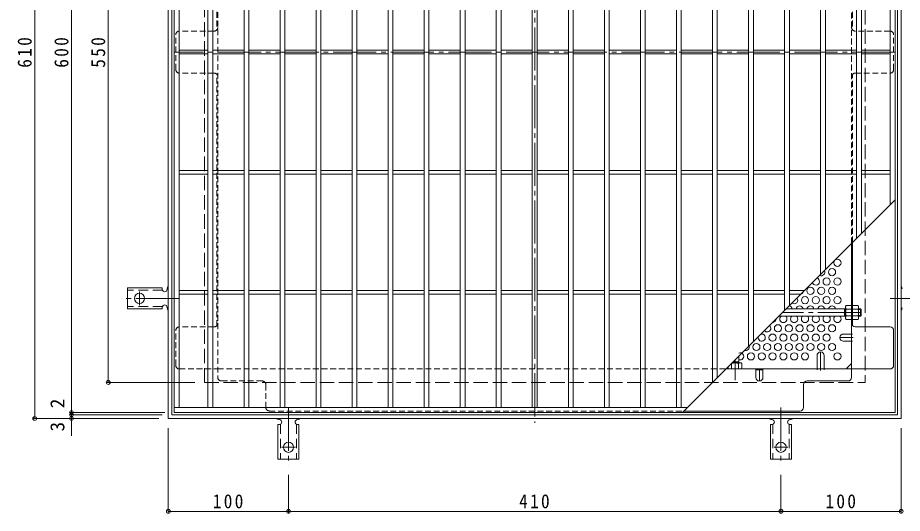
# Model space of a CAD drawing. Units: millimetres at full size, sheet at 1:4; some dimension numbers follow another scale. Extents: x -925 to 1101, y -781 to 775.
# Drawn here: x -925 to -189, y -41 to 372 of the extents above; entities that cross this region are included whole.
import ezdxf
from ezdxf.enums import TextEntityAlignment as Align

# ---------------------------------------------------------------- set-up
doc = ezdxf.new("R2010")
doc.units = ezdxf.units.MM
doc.header["$LTSCALE"] = 4
doc.header["$PDMODE"] = 32
doc.header["$PDSIZE"] = 3.2
for name, pattern in [('CHAIN1', [8, 5, -1, 1, -1]), ('CHAIN2', [12, 9, -1, 1, -1]), ('DASHED1', [1.8, 1.2, -0.6]), ('DASHED2', [3, 2, -1]), ('DASHED3', [4, 3, -1])]:
    doc.linetypes.add(name, pattern=pattern)
for name, color, linetype, lineweight in [('A-1_躯体', 3, 'Continuous', 9), ('A-2_仕上', 3, 'Continuous', 9), ('A-4_その他', 7, 'Continuous', 9), ('A-6_寸法', 2, 'Continuous', 9), ('A-7_ハッチ', 2, 'Continuous', 9), ('A-8_記号', 2, 'Continuous', 9), ('A-A_ﾊｯﾁ-ﾜｸ', 3, 'Continuous', 9), ('A-B_ﾊｯﾁ', 2, 'Continuous', 9)]:
    doc.layers.add(name, color=color, linetype=linetype, lineweight=lineweight)
doc.styles.add('ＭＳ ゴシック', font='')
doc.styles.get('ＭＳ ゴシック').set_extended_font_data('MS Gothic')

msp = doc.modelspace()

# ---------------------------------------------------------------- linework, layer by layer
at = {"layer": 'A-1_躯体', "color": 2}
for p, q in [((-799.713, 38.162), (-799.713, 648.162)), ((-189.713, 648.162), (-189.713, 38.162)), ((-796.713, 41.162), (-796.713, 645.162)), ((-192.713, 645.162), (-192.713, 41.162)), ((-189.713, 38.162), (-799.713, 38.162)), ((-192.713, 41.162), (-796.713, 41.162))]:
    msp.add_line(p, q, dxfattribs=at)
at = {"layer": 'A-1_躯体', "color": 2, "linetype": 'DASHED3'}
for p, q in [((-769.713, 68.162), (-769.713, 618.161)), ((-219.713, 618.161), (-219.713, 68.162)), ((-769.713, 68.162), (-219.713, 68.162))]:
    msp.add_line(p, q, dxfattribs=at)
at = {"layer": 'A-1_躯体', "linetype": 'CHAIN2'}
for p, q in [((-222.913, 126.359), (-288.517, 126.359)), ((-327.913, 86.963), (-327.913, 70.126))]:
    msp.add_line(p, q, dxfattribs=at)
at = {"layer": 'A-1_躯体'}
for p, q in [((-235.913, 129.359), (-285.517, 129.359)), ((-236.913, 123.359), (-236.913, 129.359)), ((-236.913, 128.859), (-235.913, 128.859)), ((-223.413, 129.359), (-225.113, 129.359)), ((-225.113, 128.859), (-222.913, 128.859)), ((-223.413, 123.359), (-223.413, 129.359)), ((-223.413, 129.359), (-222.913, 128.859)), ((-222.913, 123.859), (-222.913, 128.859)), ((-235.913, 123.359), (-291.517, 123.359)), ((-236.913, 123.859), (-235.913, 123.859)), ((-225.113, 123.859), (-222.913, 123.859)), ((-223.413, 123.359), (-225.113, 123.359)), ((-223.413, 123.359), (-222.913, 123.859)), ((-324.913, 89.963), (-324.913, 84.359)), ((-330.413, 84.463), (-330.413, 84.359)), ((-329.517, 85.359), (-324.913, 85.359)), ((-325.413, 85.359), (-325.413, 84.359))]:
    msp.add_line(p, q, dxfattribs=at)
at = {"layer": 'A-2_仕上'}
for p, q in [((-794.713, 43.162), (-794.713, 643.162)), ((-790.712, 47.162), (-790.712, 639.162)), ((-766.713, 47.162), (-766.713, 639.162)), ((-762.713, 47.162), (-762.713, 639.162)), ((-736.713, 47.162), (-736.713, 639.162)), ((-732.713, 47.162), (-732.713, 639.162)), ((-706.713, 47.162), (-706.713, 639.162)), ((-702.713, 47.162), (-702.713, 639.162)), ((-676.713, 47.162), (-676.713, 639.162)), ((-672.713, 47.162), (-672.713, 639.162)), ((-646.713, 47.162), (-646.713, 639.162)), ((-642.713, 47.162), (-642.713, 639.162)), ((-616.713, 47.162), (-616.713, 639.162)), ((-612.713, 47.162), (-612.713, 639.162)), ((-586.713, 47.162), (-586.713, 639.162)), ((-582.713, 47.162), (-582.713, 639.162)), ((-556.713, 47.162), (-556.713, 639.162)), ((-552.713, 47.162), (-552.713, 639.162)), ((-526.713, 47.162), (-526.713, 639.162)), ((-522.713, 47.162), (-522.713, 639.162)), ((-496.713, 47.162), (-496.713, 639.162)), ((-492.713, 47.162), (-492.713, 639.162)), ((-466.713, 47.162), (-466.713, 639.162)), ((-462.713, 47.162), (-462.713, 639.162)), ((-436.713, 47.162), (-436.713, 639.162)), ((-432.713, 47.162), (-432.713, 639.162)), ((-406.713, 47.162), (-406.713, 639.162)), ((-402.713, 47.162), (-402.713, 639.162)), ((-376.713, 47.162), (-376.713, 639.162)), ((-372.713, 47.162), (-372.713, 639.162)), ((-346.713, 68.162), (-346.713, 639.162)), ((-342.713, 72.162), (-342.713, 639.162)), ((-316.713, 98.163), (-316.713, 639.162)), ((-312.713, 102.162), (-312.713, 639.162)), ((-286.713, 128.163), (-286.713, 639.162)), ((-282.713, 132.163), (-282.713, 639.162)), ((-256.713, 158.163), (-256.713, 639.162)), ((-252.713, 162.163), (-252.713, 639.162)), ((-226.712, 188.163), (-226.712, 639.162)), ((-222.712, 192.163), (-222.712, 639.162)), ((-198.712, 216.163), (-198.712, 639.162)), ((-790.712, 344.662), (-766.713, 344.662)), ((-790.712, 341.662), (-766.713, 341.662)), ((-762.713, 344.662), (-736.713, 344.662)), ((-762.713, 341.662), (-736.713, 341.662)), ((-732.713, 344.662), (-706.713, 344.662)), ((-732.713, 341.662), (-706.713, 341.662)), ((-702.713, 344.662), (-676.713, 344.662)), ((-702.713, 341.662), (-676.713, 341.662)), ((-672.713, 344.662), (-646.713, 344.662)), ((-672.713, 341.662), (-646.713, 341.662)), ((-642.713, 344.662), (-616.713, 344.662)), ((-642.713, 341.662), (-616.713, 341.662)), ((-612.713, 344.662), (-586.713, 344.662)), ((-612.713, 341.662), (-586.713, 341.662)), ((-582.713, 344.662), (-556.713, 344.662)), ((-582.713, 341.662), (-556.713, 341.662)), ((-552.713, 344.662), (-526.713, 344.662)), ((-552.713, 341.662), (-526.713, 341.662)), ((-522.713, 344.662), (-496.713, 344.662)), ((-522.713, 341.662), (-496.713, 341.662)), ((-492.713, 344.662), (-466.713, 344.662)), ((-492.713, 341.662), (-466.713, 341.662)), ((-462.713, 344.662), (-436.713, 344.662)), ((-462.713, 341.662), (-436.713, 341.662)), ((-432.713, 344.662), (-406.713, 344.662)), ((-432.713, 341.662), (-406.713, 341.662)), ((-402.713, 344.662), (-376.713, 344.662)), ((-402.713, 341.662), (-376.713, 341.662)), ((-372.713, 344.662), (-346.713, 344.662)), ((-372.713, 341.662), (-346.713, 341.662)), ((-342.713, 344.662), (-316.713, 344.662)), ((-342.713, 341.662), (-316.713, 341.662)), ((-312.713, 344.662), (-286.713, 344.662)), ((-312.713, 341.662), (-286.713, 341.662)), ((-282.713, 344.662), (-256.713, 344.662)), ((-282.713, 341.662), (-256.713, 341.662)), ((-252.713, 344.662), (-226.712, 344.662)), ((-252.713, 341.662), (-226.712, 341.662)), ((-222.712, 344.662), (-198.712, 344.662)), ((-222.712, 341.662), (-198.712, 341.662)), ((-790.712, 244.662), (-766.713, 244.662)), ((-762.713, 244.662), (-736.713, 244.662)), ((-732.713, 244.662), (-706.713, 244.662)), ((-702.713, 244.662), (-676.713, 244.662)), ((-672.713, 244.662), (-646.713, 244.662)), ((-642.713, 244.662), (-616.713, 244.662)), ((-612.713, 244.662), (-586.713, 244.662)), ((-582.713, 244.662), (-556.713, 244.662)), ((-552.713, 244.662), (-526.713, 244.662)), ((-522.713, 244.662), (-496.713, 244.662)), ((-492.713, 244.662), (-466.713, 244.662)), ((-462.713, 244.662), (-436.713, 244.662)), ((-432.713, 244.662), (-406.713, 244.662)), ((-402.713, 244.662), (-376.713, 244.662)), ((-372.713, 244.662), (-346.713, 244.662)), ((-342.713, 244.662), (-316.713, 244.662)), ((-312.713, 244.662), (-286.713, 244.662)), ((-282.713, 244.662), (-256.713, 244.662)), ((-252.713, 244.662), (-226.712, 244.662)), ((-222.712, 244.662), (-198.712, 244.662)), ((-790.712, 241.662), (-766.713, 241.662)), ((-762.713, 241.662), (-736.713, 241.662)), ((-732.713, 241.662), (-706.713, 241.662)), ((-702.713, 241.662), (-676.713, 241.662)), ((-672.713, 241.662), (-646.713, 241.662)), ((-642.713, 241.662), (-616.713, 241.662)), ((-612.713, 241.662), (-586.713, 241.662)), ((-582.713, 241.662), (-556.713, 241.662)), ((-552.713, 241.662), (-526.713, 241.662)), ((-522.713, 241.662), (-496.713, 241.662)), ((-492.713, 241.662), (-466.713, 241.662)), ((-462.713, 241.662), (-436.713, 241.662)), ((-432.713, 241.662), (-406.713, 241.662)), ((-402.713, 241.662), (-376.713, 241.662)), ((-372.713, 241.662), (-346.713, 241.662)), ((-342.713, 241.662), (-316.713, 241.662)), ((-312.713, 241.662), (-286.713, 241.662)), ((-282.713, 241.662), (-256.713, 241.662)), ((-252.713, 241.662), (-226.712, 241.662)), ((-222.712, 241.662), (-198.712, 241.662)), ((-194.713, 220.162), (-371.713, 43.163)), ((-194.713, 220.162), (-371.713, 43.163)), ((-790.712, 144.662), (-766.713, 144.662)), ((-790.712, 141.662), (-766.713, 141.662)), ((-762.713, 144.662), (-736.713, 144.662)), ((-762.713, 141.662), (-736.713, 141.662)), ((-732.713, 144.662), (-706.713, 144.662)), ((-732.713, 141.662), (-706.713, 141.662)), ((-702.713, 144.662), (-676.713, 144.662)), ((-702.713, 141.662), (-676.713, 141.662)), ((-672.713, 144.662), (-646.713, 144.662)), ((-672.713, 141.662), (-646.713, 141.662)), ((-642.713, 144.662), (-616.713, 144.662)), ((-642.713, 141.662), (-616.713, 141.662)), ((-612.713, 144.662), (-586.713, 144.662)), ((-612.713, 141.662), (-586.713, 141.662)), ((-582.713, 144.662), (-556.713, 144.662)), ((-582.713, 141.662), (-556.713, 141.662)), ((-552.713, 144.662), (-526.713, 144.662)), ((-552.713, 141.662), (-526.713, 141.662)), ((-522.713, 144.662), (-496.713, 144.662)), ((-522.713, 141.662), (-496.713, 141.662)), ((-492.713, 144.662), (-466.713, 144.662)), ((-492.713, 141.662), (-466.713, 141.662)), ((-462.713, 144.662), (-436.713, 144.662)), ((-462.713, 141.662), (-436.713, 141.662)), ((-432.713, 144.662), (-406.713, 144.662)), ((-432.713, 141.662), (-406.713, 141.662)), ((-402.713, 144.662), (-376.713, 144.662)), ((-402.713, 141.662), (-376.713, 141.662)), ((-372.713, 144.662), (-346.713, 144.662)), ((-372.713, 141.662), (-346.713, 141.662)), ((-342.713, 144.662), (-316.713, 144.662)), ((-342.713, 141.662), (-316.713, 141.662)), ((-312.713, 144.662), (-286.713, 144.662)), ((-312.713, 141.662), (-286.713, 141.662)), ((-282.713, 144.662), (-270.213, 144.662)), ((-282.713, 141.662), (-273.213, 141.662)), ((-367.713, 47.162), (-794.713, 47.162))]:
    msp.add_line(p, q, dxfattribs=at)
msp.add_lwpolyline([(-194.713, 643.162), (-194.713, 43.162), (-794.713, 43.162)], dxfattribs=at)
at = {"layer": 'A-4_その他'}
for p, q in [((-910.923, 648.162), (-910.923, 38.162)), ((-880.318, 43.162), (-880.318, 643.162)), ((-849.713, 68.162), (-849.713, 618.161)), ((-850.913, 68.162), (-777.713, 68.162)), ((-912.123, 38.162), (-807.713, 38.162)), ((-881.518, 43.162), (-802.713, 43.162)), ((-881.518, 41.162), (-804.713, 41.162)), ((-880.318, 41.162), (-880.318, 43.162)), ((-880.318, 23.647), (-880.318, 41.162)), ((-799.713, -40.415), (-799.713, 30.162)), ((-189.713, -40.415), (-189.713, 30.162)), ((-699.712, -40.415), (-699.712, -8.838)), ((-289.713, -40.415), (-289.713, -8.838)), ((-799.713, -39.215), (-699.712, -39.215)), ((-699.712, -39.215), (-289.713, -39.215)), ((-289.713, -39.215), (-189.713, -39.215))]:
    msp.add_line(p, q, dxfattribs=at)
for p in [(-849.713, 68.162), (-880.318, 43.162), (-910.923, 38.162), (-880.318, 41.162), (-880.318, 38.162), (-799.713, -39.215), (-699.712, -39.215), (-289.713, -39.215), (-189.713, -39.215)]:
    msp.add_point(p, dxfattribs=at)
at = {"layer": 'A-6_寸法'}
for centre in [(-242.713, 167.792), (-247.213, 159.998), (-251.713, 152.204), (-242.713, 152.204), (-265.213, 144.409), (-256.213, 144.409), (-247.213, 144.409), (-269.713, 136.615), (-260.713, 136.615), (-251.713, 136.615), (-242.713, 136.615), (-292.213, 113.232), (-283.213, 113.232), (-274.213, 113.232), (-265.213, 113.232), (-256.213, 113.232), (-247.213, 113.232), (-296.713, 105.438), (-287.713, 105.438), (-278.713, 105.438), (-269.713, 105.438), (-260.713, 105.438), (-251.713, 105.438), (-310.213, 97.644), (-301.213, 97.644), (-292.213, 97.644), (-283.213, 97.644), (-274.213, 97.644), (-265.213, 97.644), (-256.213, 97.644), (-247.213, 97.644), (-314.713, 89.85), (-305.713, 89.85), (-296.713, 89.85), (-287.713, 89.85), (-278.713, 89.85), (-269.713, 89.85), (-242.713, 89.85)]:
    msp.add_circle(centre, 3, dxfattribs=at)
for centre, start, end in [((-260.713, 152.204), 197.50106, 72.49894), ((-256.213, 159.998), 243.34421, 26.65579), ((-274.213, 144.409), 287.0224, 342.9776), ((-278.713, 136.615), 231.12362, 38.87638), ((-283.213, 128.821), 10.32692, 87.05033), ((-274.213, 128.821), 10.32692, 169.67308), ((-265.213, 128.821), 10.32692, 169.67308), ((-256.213, 128.821), 10.32692, 169.67308), ((-247.213, 128.821), 10.32692, 169.67308), ((-296.713, 121.027), 267.46036, 2.53964), ((-287.713, 121.027), 128.98227, 51.01773), ((-278.713, 121.027), 128.98227, 51.01773), ((-269.713, 121.027), 128.98227, 51.01773), ((-260.713, 121.027), 128.98227, 51.01773), ((-251.713, 121.027), 128.98227, 51.01773), ((-242.713, 121.027), 128.98227, 51.01773), ((-301.213, 113.232), 219.18152, 50.81848), ((-305.713, 105.438), 163.61779, 106.38221), ((-319.213, 97.644), 252.84161, 17.15839), ((-323.713, 89.85), 246.42182, 113.57818)]:
    msp.add_arc(centre, 3, start, end, dxfattribs=at)
at = {"layer": 'A-7_ハッチ', "linetype": 'CHAIN2'}
for p, q in [((-494.713, 651.759), (-494.713, 34.565)), ((-194.556, 343.162), (-794.438, 343.162))]:
    msp.add_line(p, q, dxfattribs=at)
at = {"layer": 'A-7_ハッチ', "linetype": 'DASHED1'}
for p, q in [((-758.513, 613.966), (-758.513, 72.359)), ((-230.913, 183.963), (-230.913, 613.966)), ((-759.313, 571.004), (-759.313, 361.623)), ((-230.113, 571.009), (-230.113, 361.623)), ((-793.516, 328.662), (-793.516, 357.663)), ((-761.513, 360.663), (-790.516, 360.663)), ((-198.909, 360.663), (-227.913, 360.663)), ((-195.909, 328.662), (-195.909, 357.663)), ((-761.513, 325.662), (-790.516, 325.662)), ((-759.313, 115.32), (-759.313, 324.701)), ((-230.113, 184.763), (-230.113, 324.701)), ((-227.913, 325.662), (-198.909, 325.662)), ((-230.113, 129.359), (-230.913, 129.359)), ((-230.113, 123.159), (-230.913, 123.159)), ((-793.516, 82.359), (-793.516, 111.36)), ((-761.513, 114.36), (-790.516, 114.36)), ((-230.913, 108.438), (-230.113, 108.438)), ((-230.913, 102.438), (-230.113, 102.438)), ((-790.516, 79.359), (-758.513, 79.359)), ((-758.513, 79.359), (-335.517, 79.359)), ((-259.713, 79.359), (-259.713, 78.559)), ((-253.713, 79.359), (-253.713, 78.559)), ((-721.512, 69.359), (-755.513, 69.359)), ((-718.512, 66.359), (-718.512, 47.359)), ((-715.512, 44.359), (-370.517, 44.359))]:
    msp.add_line(p, q, dxfattribs=at)
at = {"layer": 'A-7_ハッチ'}
for p, q in [((-230.113, 115.32), (-230.113, 184.763)), ((-230.913, 72.359), (-230.913, 183.963)), ((-198.909, 114.36), (-227.913, 114.36)), ((-195.909, 82.359), (-195.909, 111.36)), ((-235.525, 79.359), (-230.913, 83.971)), ((-335.517, 79.359), (-198.909, 79.359)), ((-310.713, 78.559), (-304.713, 78.559)), ((-270.914, 47.359), (-270.914, 66.359)), ((-267.914, 69.359), (-233.913, 69.359)), ((-370.517, 44.359), (-273.914, 44.359))]:
    msp.add_line(p, q, dxfattribs=at)
at = {"layer": 'A-7_ハッチ', "linetype": 'DASHED1'}
for centre, start, end in [((-761.513, 363.663), 270, 0), ((-227.913, 363.663), 180, 270), ((-790.516, 357.663), 90, 180), ((-198.909, 357.663), 0, 90), ((-790.516, 328.662), 180, 270), ((-761.513, 322.662), 0, 90), ((-227.913, 322.662), 90, 180), ((-198.909, 328.662), 270, 0), ((-790.516, 111.36), 90, 180), ((-761.513, 117.36), 270, 0), ((-790.516, 82.359), 180, 270), ((-755.513, 72.359), 180, 270), ((-721.512, 66.359), 0, 90), ((-715.512, 47.359), 180, 270)]:
    msp.add_arc(centre, 3, start, end, dxfattribs=at)
at = {"layer": 'A-7_ハッチ'}
for centre, start, end in [((-227.913, 117.36), 180, 270), ((-198.909, 111.36), 0, 90), ((-198.909, 82.359), 270, 0), ((-267.914, 66.359), 90, 180), ((-233.913, 72.359), 270, 0), ((-273.914, 47.359), 270, 0)]:
    msp.add_arc(centre, 3, start, end, dxfattribs=at)
at = {"layer": 'A-8_記号', "linetype": 'CHAIN1'}
for p, q in [((-229.713, 105.438), (-240.713, 105.438)), ((-256.713, 78.159), (-256.713, 93.509)), ((-307.713, 79.359), (-307.713, 69.359))]:
    msp.add_line(p, q, dxfattribs=at)
at = {"layer": 'A-8_記号'}
for p, q in [((-237.713, 108.438), (-230.913, 108.438)), ((-237.713, 102.438), (-230.913, 102.438)), ((-259.713, 90.509), (-259.713, 79.359)), ((-253.713, 90.509), (-253.713, 79.359)), ((-310.713, 72.359), (-310.713, 79.359)), ((-304.713, 72.359), (-304.713, 79.359))]:
    msp.add_line(p, q, dxfattribs=at)
for centre, start, end in [((-237.713, 105.438), 90, 270), ((-256.713, 90.509), 0, 180), ((-307.713, 72.359), 180, 0)]:
    msp.add_arc(centre, 3, start, end, dxfattribs=at)
at = {"layer": 'A-A_ﾊｯﾁ-ﾜｸ'}
for p, q in [((-804.713, 146.913), (-833.713, 146.913)), ((-833.713, 129.413), (-833.713, 146.913)), ((-804.713, 146.913), (-804.713, 145.663)), ((-800.713, 146.163), (-800.713, 145.663)), ((-804.713, 129.413), (-833.713, 129.413)), ((-804.713, 129.413), (-804.713, 130.663)), ((-800.713, 130.667), (-800.713, 130.154)), ((-707.208, 37.162), (-707.721, 37.162)), ((-691.713, 37.162), (-692.212, 37.162)), ((-297.208, 37.162), (-297.721, 37.162)), ((-281.713, 37.162), (-282.213, 37.162)), ((-708.462, 33.162), (-707.212, 33.162)), ((-708.462, 33.162), (-708.462, 4.162)), ((-690.962, 33.162), (-692.212, 33.162)), ((-690.962, 33.162), (-690.962, 4.162)), ((-298.463, 33.162), (-297.213, 33.162)), ((-298.463, 33.162), (-298.463, 4.162)), ((-280.963, 33.162), (-282.213, 33.162)), ((-280.963, 33.162), (-280.963, 4.162)), ((-708.462, 4.162), (-690.962, 4.162)), ((-298.463, 4.162), (-280.963, 4.162))]:
    msp.add_line(p, q, dxfattribs=at)
at = {"layer": 'A-A_ﾊｯﾁ-ﾜｸ', "linetype": 'DASHED2'}
for p, q in [((-804.567, 144.913), (-833.713, 144.913)), ((-804.567, 131.413), (-833.713, 131.413)), ((-706.462, 33.308), (-706.462, 4.162)), ((-692.962, 33.308), (-692.962, 4.162)), ((-296.463, 33.308), (-296.463, 4.162)), ((-282.963, 33.308), (-282.963, 4.162))]:
    msp.add_line(p, q, dxfattribs=at)
at = {"layer": 'A-A_ﾊｯﾁ-ﾜｸ', "color": 7, "linetype": 'CHAIN2'}
for p, q in [((-823.713, 143.939), (-823.713, 132.387)), ((-790.712, 138.163), (-838.713, 138.163)), ((-198.713, 138.163), (-150.713, 138.163)), ((-699.712, 47.163), (-699.712, -0.838)), ((-289.713, 47.163), (-289.713, -0.838)), ((-693.936, 14.162), (-705.488, 14.162)), ((-283.937, 14.162), (-295.489, 14.162))]:
    msp.add_line(p, q, dxfattribs=at)
at = {"layer": 'A-A_ﾊｯﾁ-ﾜｸ'}
for centre in [(-823.713, 138.163), (-699.712, 14.162), (-289.713, 14.162)]:
    msp.add_circle(centre, 4.25, dxfattribs=at)
for centre, start, end in [((-798.713, 146.163), 119.99951, 179.72403), ((-190.713, 146.163), 0.27597, 60.00049), ((-802.713, 145.663), 180, 0), ((-802.713, 130.663), 0.13329, 180), ((-798.713, 130.163), 180.24162, 240.00072), ((-190.713, 130.163), 299.99928, 359.75838), ((-707.713, 39.162), 209.99928, 269.75838), ((-707.212, 35.162), 270, 89.86671), ((-692.212, 35.162), 90, 270), ((-691.713, 39.162), 270.27597, 330.00049), ((-297.713, 39.162), 209.99928, 269.75838), ((-297.213, 35.162), 270, 89.86671), ((-282.213, 35.162), 90, 270), ((-281.713, 39.162), 270.27597, 330.00049)]:
    msp.add_arc(centre, 2, start, end, dxfattribs=at)
at = {"layer": 'A-B_ﾊｯﾁ'}
for p, q in [((-235.913, 131.359), (-235.48, 132.109)), ((-235.913, 121.359), (-235.913, 131.359)), ((-230.913, 132.109), (-235.48, 132.109)), ((-235.48, 129.222), (-230.913, 129.222)), ((-230.913, 120.609), (-230.913, 132.109)), ((-230.113, 120.609), (-230.113, 132.109)), ((-230.113, 132.109), (-225.546, 132.109)), ((-225.546, 129.222), (-230.113, 129.222)), ((-225.113, 131.359), (-225.546, 132.109)), ((-225.113, 121.359), (-225.113, 131.359)), ((-235.913, 121.359), (-235.48, 120.609)), ((-235.48, 123.495), (-230.913, 123.495)), ((-230.913, 120.609), (-235.48, 120.609)), ((-225.546, 123.495), (-230.113, 123.495)), ((-230.113, 120.609), (-225.546, 120.609)), ((-225.113, 121.359), (-225.546, 120.609)), ((-333.663, 79.359), (-333.663, 81.213)), ((-330.776, 83.926), (-330.776, 79.359)), ((-330.517, 84.359), (-322.913, 84.359)), ((-325.05, 83.926), (-325.05, 79.359)), ((-322.913, 84.359), (-322.163, 83.926)), ((-322.163, 79.359), (-322.163, 83.926))]:
    msp.add_line(p, q, dxfattribs=at)
for centre, radius, start, end in [((-232.631, 130.464), 3.29, 149.99998, 176.07924), ((-233.178, 130.699), 2.735, 180.2103, 212.68507), ((-226.23, 126.359), 9.683, 162.79973, 197.20026), ((-228.395, 130.464), 3.29, 3.92076, 30.00002), ((-227.848, 130.699), 2.735, 327.31493, 359.7897), ((-234.796, 126.359), 9.683, 342.79974, 17.20027), ((-233.178, 122.019), 2.735, 147.31491, 179.78969), ((-232.631, 122.253), 3.29, 183.92075, 210), ((-227.848, 122.019), 2.735, 0.21031, 32.68509), ((-228.395, 122.253), 3.29, 330, 356.07925), ((-332.253, 81.624), 2.735, 57.31491, 59.9618), ((-327.913, 74.676), 9.683, 72.79973, 107.20026), ((-323.573, 81.624), 2.735, 90.2103, 122.68507), ((-323.808, 81.077), 3.29, 59.99998, 86.07924)]:
    msp.add_arc(centre, radius, start, end, dxfattribs=at)

# ---------------------------------------------------------------- texts
at = {"layer": 'A-4_その他', "color": 2, "style": 'ＭＳ ゴシック'}
for s, p in [('2', (-882.718, 46.64)), ('3', (-882.718, 27.298))]:
    msp.add_text(s, height=11.73, rotation=90, dxfattribs=at).set_placement(p, align=Align.BOTTOM_LEFT)
at = {"layer": 'A-4_その他', "color": 2, "char_height": 11.73, "attachment_point": 7, "rotation": 90, "style": 'ＭＳ ゴシック'}
for s, insert in [('\\T1.27;\\W0.9;610', (-913.323, 330.162)), ('\\T1.27;\\W0.9;600', (-882.718, 330.162)), ('\\T1.27;\\W0.9;550', (-852.113, 330.162))]:
    msp.add_mtext(s, dxfattribs=dict(at, insert=insert))
at = {"layer": 'A-4_その他', "color": 2, "char_height": 11.73, "attachment_point": 7, "style": 'ＭＳ ゴシック'}
for s, insert in [('\\T1.27;\\W0.9;100', (-762.713, -36.815)), ('\\T1.27;\\W0.9;410', (-507.713, -36.815)), ('\\T1.27;\\W0.9;100', (-252.713, -36.815))]:
    msp.add_mtext(s, dxfattribs=dict(at, insert=insert))

doc.saveas('drawing.dxf')
